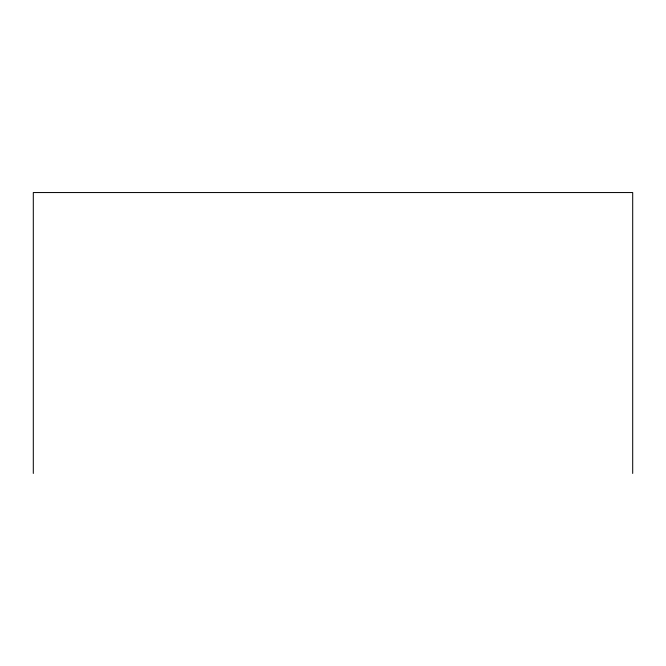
<?xml version="1.0" encoding="UTF-8"?>
<svg xmlns="http://www.w3.org/2000/svg" width="666" height="666" viewBox="0 0 666 666"><rect width="100%" height="100%" fill="white"/><g stroke="black" fill="none" stroke-linecap="round" stroke-linejoin="round"><path stroke-width="1" d="M632.7 473.451L632.7 192.549L33.3 192.549L33.3 473.451"/></g></svg>
